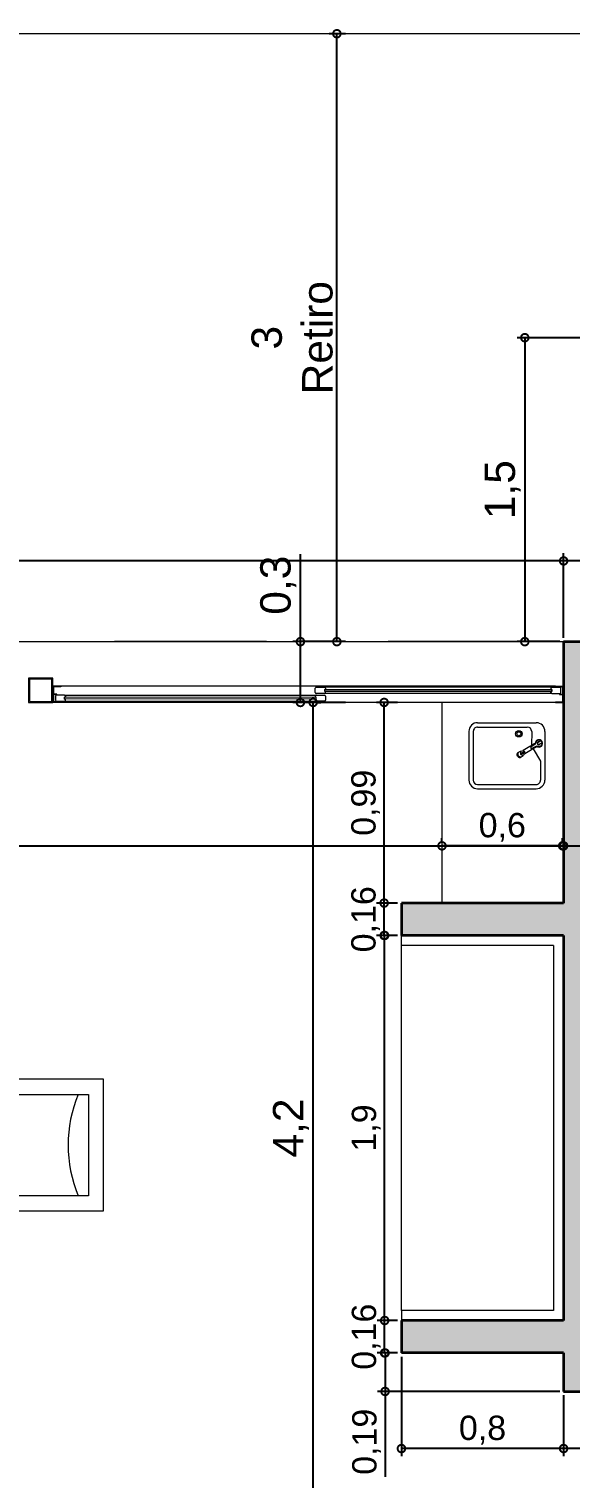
# Model space of a CAD drawing. Header units: millimetres. Extents: x 110427 to 125914, y 76277 to 76441.
# Drawn here: x 114101.95 to 114104.61, y 76389.89 to 76397.04 of the extents above; entities that cross this region are included whole.
import ezdxf

# ---------------------------------------------------------------- set-up
doc = ezdxf.new("R2010")
doc.units = ezdxf.units.MM
doc.linetypes.add('CENTER', pattern=[50.8, 31.75, -6.35, 6.35, -6.35])
doc.linetypes.add('JIS_02_0.7', pattern=[1.35, 0.75, -0.6])
for name, color, linetype, lineweight in [('04_CIVIL A CONSTRUIR', 250, 'Continuous', 35), ('06_CIVIL VISTAS GRUESA', 244, 'Continuous', 13), ('07_CIVIL VISTAS MEDIA', 143, 'Continuous', 9), ('08_CIVIL VISTAS FINO', 251, 'Continuous', 5), ('09_CIVIL PROYECCIONES', 230, 'JIS_02_0.7', 5), ('10_CIVIL EJES', 230, 'CENTER', 15), ('11_CARPINTERIA Y MOBILIARIO', 141, 'Continuous', 9), ('12_HATCH', 8, 'Continuous', 9), ('13_COTAS', 8, 'Continuous', 9)]:
    doc.layers.add(name, color=color, linetype=linetype, lineweight=lineweight)
doc.styles.add('Swis721 BT', font='swiss.ttf')
doc.dimstyles.new('ISO-23', dxfattribs={"dimscale": 0.03, "dimtxt": 5, "dimasz": 2.5, "dimexe": 1.25, "dimexo": 0.625, "dimtad": 1, "dimtxsty": 'Swis721 BT', "dimblk": 'DOTSMALL', "dimcen": 2.5, "dimclrt": 150, "dimadec": 0, "dimazin": 0, "dimtfac": 1, "dimtmove": 0, "dimatfit": 3, "dimfxl": 0, "dimarcsym": 0})

# ---------------------------------------------------------------- blocks, each defined once
blk = doc.blocks.new('_DotSmall')
at = {"color": 0, "linetype": 'ByBlock', "const_width": 0.5}
blk.add_lwpolyline([(-0.0625, 0, 1), (0.0625, 0, 1)], format="xyb", close=True, dxfattribs=at)
blk = doc.blocks.new('*D241')
at = {"layer": '13_COTAS', "color": 0, "lineweight": -2}
for p, q in [((114092.1632, 76393.6996), (114092.1632, 76392.9731)), ((114092.1632, 76393.0106), (114104.5832, 76393.0106)), ((114104.5832, 76392.8192), (114104.5832, 76393.0481))]:
    blk.add_line(p, q, dxfattribs=at)
at = {"layer": 'Defpoints', "color": 0}
for p in [(114092.1632, 76393.7183), (114104.5832, 76393.0106), (114104.5832, 76392.8004)]:
    blk.add_point(p, dxfattribs=at)
at = {"layer": '13_COTAS', "color": 0, "lineweight": -2, "xscale": 0.075, "yscale": 0.075, "zscale": 0.075, "rotation": 180}
blk.add_blockref('_DotSmall', (114092.1632, 76393.0106), dxfattribs=at)
at = {"layer": '13_COTAS', "color": 0, "lineweight": -2, "xscale": 0.075, "yscale": 0.075, "zscale": 0.075}
blk.add_blockref('_DotSmall', (114104.5832, 76393.0106), dxfattribs=at)
at = {"layer": '13_COTAS', "color": 150, "insert": (114098.3732, 76393.1198), "char_height": 0.15, "attachment_point": 5, "style": 'Swis721 BT'}
blk.add_mtext('12,42', dxfattribs=at)
blk = doc.blocks.new('*D519')
at = {"layer": '13_COTAS', "color": 0, "lineweight": -2}
for p, q in [((114104.5832, 76392.9494), (114104.5832, 76393.0481)), ((114104.5832, 76393.0106), (114104.7432, 76393.0106)), ((114104.7432, 76392.9494), (114104.7432, 76393.0481)), ((114104.7432, 76393.0106), (114105.1656, 76393.0106))]:
    blk.add_line(p, q, dxfattribs=at)
at = {"layer": 'Defpoints', "color": 0}
for p in [(114104.7432, 76393.0106), (114104.5832, 76392.9306), (114104.7432, 76392.9306)]:
    blk.add_point(p, dxfattribs=at)
at = {"layer": '13_COTAS', "color": 0, "lineweight": -2, "xscale": 0.075, "yscale": 0.075, "zscale": 0.075, "rotation": 180}
blk.add_blockref('_DotSmall', (114104.5832, 76393.0106), dxfattribs=at)
at = {"layer": '13_COTAS', "color": 0, "lineweight": -2, "xscale": 0.075, "yscale": 0.075, "zscale": 0.075}
blk.add_blockref('_DotSmall', (114104.7432, 76393.0106), dxfattribs=at)
at = {"layer": '13_COTAS', "color": 150, "insert": (114104.9919, 76393.1017), "char_height": 0.12, "attachment_point": 5, "style": 'Swis721 BT'}
blk.add_mtext('0,16', dxfattribs=at)
blk = doc.blocks.new('*D276')
at = {"layer": '13_COTAS', "color": 0, "lineweight": -2}
for p, q in [((114103.2846, 76394.0183), (114103.2846, 76394.4507)), ((114103.5065, 76394.0183), (114103.2471, 76394.0183)), ((114103.2846, 76393.7183), (114103.2846, 76394.0183)), ((114103.5065, 76393.7183), (114103.2471, 76393.7183))]:
    blk.add_line(p, q, dxfattribs=at)
at = {"layer": 'Defpoints', "color": 0}
for p in [(114103.2846, 76394.0183), (114103.5253, 76394.0183), (114103.5253, 76393.7183)]:
    blk.add_point(p, dxfattribs=at)
at = {"layer": '13_COTAS', "color": 0, "lineweight": -2, "xscale": 0.075, "yscale": 0.075, "zscale": 0.075}
for p, rotation in [((114103.2846, 76394.0183), 90), ((114103.2846, 76393.7183), 270)]:
    blk.add_blockref('_DotSmall', p, dxfattribs=dict(at, rotation=rotation))
at = {"layer": '13_COTAS', "color": 150, "insert": (114103.1754, 76394.2969), "char_height": 0.15, "attachment_point": 5, "rotation": 90, "style": 'Swis721 BT'}
blk.add_mtext('0,3', dxfattribs=at)
blk = doc.blocks.new('*D269')
at = {"layer": '13_COTAS', "color": 0, "lineweight": -2}
for p, q in [((114103.5065, 76397.0183), (114103.4271, 76397.0183)), ((114103.4646, 76394.0183), (114103.4646, 76397.0183)), ((114103.5065, 76394.0183), (114103.4271, 76394.0183))]:
    blk.add_line(p, q, dxfattribs=at)
at = {"layer": 'Defpoints', "color": 0}
for p in [(114103.4646, 76397.0183), (114103.5253, 76397.0183), (114103.5253, 76394.0183)]:
    blk.add_point(p, dxfattribs=at)
at = {"layer": '13_COTAS', "color": 0, "lineweight": -2, "xscale": 0.075, "yscale": 0.075, "zscale": 0.075}
for p, rotation in [((114103.4646, 76397.0183), 90), ((114103.4646, 76394.0183), 270)]:
    blk.add_blockref('_DotSmall', p, dxfattribs=dict(at, rotation=rotation))
at = {"layer": '13_COTAS', "color": 150, "insert": (114103.2441, 76395.5183), "char_height": 0.15, "attachment_point": 5, "rotation": 90, "style": 'Swis721 BT'}
blk.add_mtext('3\\PRetiro', dxfattribs=at)
blk = doc.blocks.new('*D271')
at = {"layer": '13_COTAS', "color": 0, "lineweight": -2}
for p, q in [((114103.3474, 76389.5183), (114103.3474, 76393.7183)), ((114103.3661, 76393.7183), (114103.3849, 76393.7183)), ((114103.3661, 76389.5183), (114103.3849, 76389.5183))]:
    blk.add_line(p, q, dxfattribs=at)
at = {"layer": 'Defpoints', "color": 0}
for p in [(114103.3474, 76393.7183), (114103.3474, 76393.7183), (114103.3474, 76389.5183)]:
    blk.add_point(p, dxfattribs=at)
at = {"layer": '13_COTAS', "color": 0, "lineweight": -2, "xscale": 0.075, "yscale": 0.075, "zscale": 0.075}
for p, rotation in [((114103.3474, 76393.7183), 90), ((114103.3474, 76389.5183), 270)]:
    blk.add_blockref('_DotSmall', p, dxfattribs=dict(at, rotation=rotation))
at = {"layer": '13_COTAS', "color": 150, "insert": (114103.2382, 76391.6183), "char_height": 0.15, "attachment_point": 5, "rotation": 90, "style": 'Swis721 BT'}
blk.add_mtext('4,2', dxfattribs=at)
blk = doc.blocks.new('*D447')
at = {"layer": '13_COTAS', "color": 0, "lineweight": -2}
for p, q in [((114104.9744, 76395.5183), (114104.3542, 76395.5183)), ((114104.3917, 76395.5183), (114104.3917, 76394.0183)), ((114104.5644, 76394.0183), (114104.3542, 76394.0183))]:
    blk.add_line(p, q, dxfattribs=at)
at = {"layer": 'Defpoints', "color": 0}
for p in [(114104.9932, 76395.5183), (114104.3917, 76394.0183), (114104.5832, 76394.0183)]:
    blk.add_point(p, dxfattribs=at)
at = {"layer": '13_COTAS', "color": 0, "lineweight": -2, "xscale": 0.075, "yscale": 0.075, "zscale": 0.075}
for p, rotation in [((114104.3917, 76395.5183), 90), ((114104.3917, 76394.0183), 270)]:
    blk.add_blockref('_DotSmall', p, dxfattribs=dict(at, rotation=rotation))
at = {"layer": '13_COTAS', "color": 150, "insert": (114104.2825, 76394.7683), "char_height": 0.15, "attachment_point": 5, "rotation": 90, "style": 'Swis721 BT'}
blk.add_mtext('1,5', dxfattribs=at)
blk = doc.blocks.new('*D319')
at = {"layer": '06_CIVIL VISTAS GRUESA', "color": 0, "lineweight": -2}
for p, q in [((114104.5832, 76394.0371), (114104.5832, 76394.4542)), ((114107.9932, 76394.0371), (114107.9932, 76394.4542)), ((114107.9932, 76394.4167), (114104.5832, 76394.4167))]:
    blk.add_line(p, q, dxfattribs=at)
at = {"layer": 'Defpoints', "color": 0}
for p in [(114104.5832, 76394.4167), (114104.5832, 76394.0183), (114107.9932, 76394.0183)]:
    blk.add_point(p, dxfattribs=at)
at = {"layer": '06_CIVIL VISTAS GRUESA', "color": 0, "lineweight": -2, "xscale": 0.075, "yscale": 0.075, "zscale": 0.075}
for p, rotation in [((114104.5832, 76394.4167), 180.0000006083294), ((114107.9932, 76394.4167), 6.083293868641704e-07)]:
    blk.add_blockref('_DotSmall', p, dxfattribs=dict(at, rotation=rotation))
at = {"layer": '06_CIVIL VISTAS GRUESA', "color": 150, "insert": (114106.2882, 76394.5258), "char_height": 0.15, "attachment_point": 5, "rotation": 0, "style": 'Swis721 BT'}
blk.add_mtext('3,41', dxfattribs=at)
blk = doc.blocks.new('*D320')
at = {"layer": '06_CIVIL VISTAS GRUESA', "color": 0, "lineweight": -2}
for p, q in [((114093.9632, 76394.0371), (114093.9632, 76394.4542)), ((114104.5832, 76394.0371), (114104.5832, 76394.4542)), ((114104.5832, 76394.4167), (114093.9632, 76394.4167))]:
    blk.add_line(p, q, dxfattribs=at)
at = {"layer": 'Defpoints', "color": 0}
for p in [(114093.9632, 76394.4167), (114093.9632, 76394.0183), (114104.5832, 76394.0183)]:
    blk.add_point(p, dxfattribs=at)
at = {"layer": '06_CIVIL VISTAS GRUESA', "color": 0, "lineweight": -2, "xscale": 0.075, "yscale": 0.075, "zscale": 0.075}
for p, rotation in [((114093.9632, 76394.4167), 180.0000001953298), ((114104.5832, 76394.4167), 1.953298323087438e-07)]:
    blk.add_blockref('_DotSmall', p, dxfattribs=dict(at, rotation=rotation))
at = {"layer": '06_CIVIL VISTAS GRUESA', "color": 150, "insert": (114099.2732, 76394.5258), "char_height": 0.15, "attachment_point": 5, "rotation": 0, "style": 'Swis721 BT'}
blk.add_mtext('10,60', dxfattribs=at)
blk = doc.blocks.new('*D253')
at = {"layer": '13_COTAS', "color": 0, "lineweight": -2}
for p, q in [((114104.5832, 76390.2512), (114104.5832, 76389.9989)), ((114105.4432, 76390.2512), (114105.4432, 76389.9989)), ((114105.4432, 76390.0364), (114104.5832, 76390.0364))]:
    blk.add_line(p, q, dxfattribs=at)
at = {"layer": 'Defpoints', "color": 0}
for p in [(114104.5832, 76390.2699), (114105.4432, 76390.2699), (114104.5832, 76390.0364)]:
    blk.add_point(p, dxfattribs=at)
at = {"layer": '13_COTAS', "color": 0, "lineweight": -2, "xscale": 0.075, "yscale": 0.075, "zscale": 0.075, "rotation": 180}
blk.add_blockref('_DotSmall', (114104.5832, 76390.0364), dxfattribs=at)
at = {"layer": '13_COTAS', "color": 0, "lineweight": -2, "xscale": 0.075, "yscale": 0.075, "zscale": 0.075}
blk.add_blockref('_DotSmall', (114105.4432, 76390.0364), dxfattribs=at)
at = {"layer": '13_COTAS', "color": 150, "insert": (114105.0132, 76390.1275), "char_height": 0.12, "attachment_point": 5, "style": 'Swis721 BT'}
blk.add_mtext('0,86', dxfattribs=at)
blk = doc.blocks.new('*D411')
at = {"layer": '13_COTAS', "color": 0, "lineweight": -2}
for p, q in [((114103.7644, 76390.5083), (114103.6649, 76390.5083)), ((114103.7024, 76390.5083), (114103.7024, 76390.3183)), ((114104.5644, 76390.3183), (114103.6649, 76390.3183)), ((114103.7024, 76390.3183), (114103.7024, 76389.8966))]:
    blk.add_line(p, q, dxfattribs=at)
at = {"layer": 'Defpoints', "color": 0}
for p in [(114103.7832, 76390.5083), (114103.7024, 76390.3183), (114104.5832, 76390.3183)]:
    blk.add_point(p, dxfattribs=at)
at = {"layer": '13_COTAS', "color": 0, "lineweight": -2, "xscale": 0.075, "yscale": 0.075, "zscale": 0.075}
for p, rotation in [((114103.7024, 76390.5083), 90), ((114103.7024, 76390.3183), 270)]:
    blk.add_blockref('_DotSmall', p, dxfattribs=dict(at, rotation=rotation))
at = {"layer": '13_COTAS', "color": 150, "insert": (114103.6113, 76390.0699), "char_height": 0.12, "attachment_point": 5, "rotation": 90, "style": 'Swis721 BT'}
blk.add_mtext('0,19', dxfattribs=at)
blk = doc.blocks.new('*D412')
at = {"layer": '13_COTAS', "color": 0, "lineweight": -2}
for p, q in [((114103.7644, 76390.6683), (114103.6627, 76390.6683)), ((114103.7002, 76390.5083), (114103.7002, 76390.6683)), ((114103.7644, 76390.5083), (114103.6627, 76390.5083))]:
    blk.add_line(p, q, dxfattribs=at)
at = {"layer": 'Defpoints', "color": 0}
for p in [(114103.7002, 76390.6683), (114103.7832, 76390.6683), (114103.7832, 76390.5083)]:
    blk.add_point(p, dxfattribs=at)
at = {"layer": '13_COTAS', "color": 0, "lineweight": -2, "xscale": 0.075, "yscale": 0.075, "zscale": 0.075}
for p, rotation in [((114103.7002, 76390.6683), 90), ((114103.7002, 76390.5083), 270)]:
    blk.add_blockref('_DotSmall', p, dxfattribs=dict(at, rotation=rotation))
at = {"layer": '13_COTAS', "color": 150, "insert": (114103.6092, 76390.5883), "char_height": 0.12, "attachment_point": 5, "rotation": 90, "style": 'Swis721 BT'}
blk.add_mtext('0,16', dxfattribs=at)
blk = doc.blocks.new('*D413')
at = {"layer": '13_COTAS', "color": 0, "lineweight": -2}
for p, q in [((114103.7644, 76392.7283), (114103.6603, 76392.7283)), ((114103.6978, 76392.5683), (114103.6978, 76392.7283)), ((114103.7644, 76392.5683), (114103.6603, 76392.5683))]:
    blk.add_line(p, q, dxfattribs=at)
at = {"layer": 'Defpoints', "color": 0}
for p in [(114103.6978, 76392.7283), (114103.7832, 76392.7283), (114103.7832, 76392.5683)]:
    blk.add_point(p, dxfattribs=at)
at = {"layer": '13_COTAS', "color": 0, "lineweight": -2, "xscale": 0.075, "yscale": 0.075, "zscale": 0.075}
for p, rotation in [((114103.6978, 76392.7283), 90), ((114103.6978, 76392.5683), 270)]:
    blk.add_blockref('_DotSmall', p, dxfattribs=dict(at, rotation=rotation))
at = {"layer": '13_COTAS', "color": 150, "insert": (114103.6067, 76392.6483), "char_height": 0.12, "attachment_point": 5, "rotation": 90, "style": 'Swis721 BT'}
blk.add_mtext('0,16', dxfattribs=at)
blk = doc.blocks.new('*D414')
at = {"layer": '13_COTAS', "color": 0, "lineweight": -2}
for p, q in [((114103.7644, 76393.7183), (114103.6603, 76393.7183)), ((114103.6978, 76392.7283), (114103.6978, 76393.7183)), ((114103.7644, 76392.7283), (114103.6603, 76392.7283))]:
    blk.add_line(p, q, dxfattribs=at)
at = {"layer": 'Defpoints', "color": 0}
for p in [(114103.6978, 76393.7183), (114103.7832, 76393.7183), (114103.7832, 76392.7283)]:
    blk.add_point(p, dxfattribs=at)
at = {"layer": '13_COTAS', "color": 0, "lineweight": -2, "xscale": 0.075, "yscale": 0.075, "zscale": 0.075}
for p, rotation in [((114103.6978, 76393.7183), 90), ((114103.6978, 76392.7283), 270)]:
    blk.add_blockref('_DotSmall', p, dxfattribs=dict(at, rotation=rotation))
at = {"layer": '13_COTAS', "color": 150, "insert": (114103.6067, 76393.2233), "char_height": 0.12, "attachment_point": 5, "rotation": 90, "style": 'Swis721 BT'}
blk.add_mtext('0,99', dxfattribs=at)
blk = doc.blocks.new('*D254')
at = {"layer": '13_COTAS', "color": 0, "lineweight": -2}
for p, q in [((114103.7644, 76392.5683), (114103.6627, 76392.5683)), ((114103.7002, 76390.6683), (114103.7002, 76392.5683)), ((114103.7644, 76390.6683), (114103.6627, 76390.6683))]:
    blk.add_line(p, q, dxfattribs=at)
at = {"layer": 'Defpoints', "color": 0}
for p in [(114103.7002, 76392.5683), (114103.7832, 76392.5683), (114103.7832, 76390.6683)]:
    blk.add_point(p, dxfattribs=at)
at = {"layer": '13_COTAS', "color": 0, "lineweight": -2, "xscale": 0.075, "yscale": 0.075, "zscale": 0.075}
for p, rotation in [((114103.7002, 76392.5683), 90), ((114103.7002, 76390.6683), 270)]:
    blk.add_blockref('_DotSmall', p, dxfattribs=dict(at, rotation=rotation))
at = {"layer": '13_COTAS', "color": 150, "insert": (114103.6092, 76391.6183), "char_height": 0.12, "attachment_point": 5, "rotation": 90, "style": 'Swis721 BT'}
blk.add_mtext('1,9', dxfattribs=at)
blk = doc.blocks.new('*D415')
at = {"layer": '13_COTAS', "color": 0, "lineweight": -2}
for p, q in [((114103.7832, 76390.4895), (114103.7832, 76389.9989)), ((114104.5832, 76390.2996), (114104.5832, 76389.9989)), ((114104.5832, 76390.0364), (114103.7832, 76390.0364))]:
    blk.add_line(p, q, dxfattribs=at)
at = {"layer": 'Defpoints', "color": 0}
for p in [(114103.7832, 76390.5083), (114104.5832, 76390.3183), (114103.7832, 76390.0364)]:
    blk.add_point(p, dxfattribs=at)
at = {"layer": '13_COTAS', "color": 0, "lineweight": -2, "xscale": 0.075, "yscale": 0.075, "zscale": 0.075, "rotation": 180}
blk.add_blockref('_DotSmall', (114103.7832, 76390.0364), dxfattribs=at)
at = {"layer": '13_COTAS', "color": 0, "lineweight": -2, "xscale": 0.075, "yscale": 0.075, "zscale": 0.075}
blk.add_blockref('_DotSmall', (114104.5832, 76390.0364), dxfattribs=at)
at = {"layer": '13_COTAS', "color": 150, "insert": (114104.1832, 76390.1275), "char_height": 0.12, "attachment_point": 5, "style": 'Swis721 BT'}
blk.add_mtext('0,8', dxfattribs=at)
blk = doc.blocks.new('*D255')
at = {"layer": '13_COTAS', "color": 0, "lineweight": -2}
for p, q in [((114103.9832, 76393.0294), (114103.9832, 76393.0481)), ((114104.5785, 76393.0106), (114103.9832, 76393.0106)), ((114104.5785, 76393.0294), (114104.5785, 76393.0481))]:
    blk.add_line(p, q, dxfattribs=at)
at = {"layer": 'Defpoints', "color": 0}
for p in [(114103.9832, 76393.0106), (114103.9832, 76393.0106), (114104.5785, 76393.0106)]:
    blk.add_point(p, dxfattribs=at)
at = {"layer": '13_COTAS', "color": 0, "lineweight": -2, "xscale": 0.075, "yscale": 0.075, "zscale": 0.075, "rotation": 180}
blk.add_blockref('_DotSmall', (114103.9832, 76393.0106), dxfattribs=at)
at = {"layer": '13_COTAS', "color": 0, "lineweight": -2, "xscale": 0.075, "yscale": 0.075, "zscale": 0.075}
blk.add_blockref('_DotSmall', (114104.5785, 76393.0106), dxfattribs=at)
at = {"layer": '13_COTAS', "color": 150, "insert": (114104.2808, 76393.1017), "char_height": 0.12, "attachment_point": 5, "style": 'Swis721 BT'}
blk.add_mtext('0,6', dxfattribs=at)

msp = doc.modelspace()

# ---------------------------------------------------------------- hatches: boundary and pattern name
at = {"layer": '12_HATCH'}
h = msp.add_hatch(color=1, dxfattribs=at)
h.dxf.hatch_style = 1
h.paths.add_polyline_path([(114107.9932, 76394.0183), (114104.5832, 76394.0183), (114104.5832, 76392.7283), (114103.7832, 76392.7283), (114103.7832, 76392.5683), (114104.5832, 76392.5683), (114104.5832, 76392.1573), (114104.5832, 76390.6683), (114103.7832, 76390.6683), (114103.7832, 76390.5083), (114104.5832, 76390.5083), (114104.5832, 76390.3183), (114105.4432, 76390.3183), (114105.4432, 76390.3533), (114104.7432, 76390.3533), (114104.7432, 76390.4333), (114105.4432, 76390.4333), (114105.4432, 76390.4683), (114104.7432, 76390.4683), (114104.7432, 76392.2683), (114106.1432, 76392.2683), (114106.1432, 76390.3183), (114106.2932, 76390.3183), (114106.2932, 76392.2683), (114107.9932, 76392.2683), (114107.9932, 76392.4183), (114104.7432, 76392.4183), (114104.7432, 76393.7183), (114107.6932, 76393.7183), (114107.6932, 76393.2183), (114107.9932, 76393.2183)])

# ---------------------------------------------------------------- linework, layer by layer
at = {"layer": '04_CIVIL A CONSTRUIR'}
for p, q in [((114104.5832, 76394.0183), (114107.9932, 76394.0183)), ((114104.5832, 76394.0183), (114104.5832, 76392.7283)), ((114104.5832, 76392.7283), (114103.7832, 76392.7283)), ((114103.7832, 76392.7283), (114103.7832, 76392.5683)), ((114104.5832, 76392.5683), (114103.7832, 76392.5683)), ((114104.5832, 76392.5683), (114104.5832, 76390.6683)), ((114104.5832, 76390.6683), (114103.7832, 76390.6683)), ((114103.7832, 76390.6683), (114103.7832, 76390.5083)), ((114104.5832, 76390.5083), (114103.7832, 76390.5083)), ((114104.5832, 76390.5083), (114104.5832, 76390.3183)), ((114104.5832, 76390.3183), (114105.4432, 76390.3183))]:
    msp.add_line(p, q, dxfattribs=at)
at = {"layer": '07_CIVIL VISTAS MEDIA'}
for p, q in [((114093.9632, 76394.0183), (114104.5832, 76394.0183)), ((114102.1032, 76393.7984), (114102.0632, 76393.7984)), ((114104.5432, 76393.7984), (114102.0633, 76393.7984)), ((114102.1032, 76393.7984), (114102.1032, 76393.7954)), ((114104.5432, 76393.7984), (114104.5832, 76393.7984)), ((114104.5432, 76393.7984), (114104.5432, 76393.7954)), ((114102.0662, 76393.7944), (114102.0662, 76393.7609)), ((114102.0662, 76393.7559), (114102.0662, 76393.7224)), ((114102.1032, 76393.7954), (114102.0672, 76393.7954)), ((114102.0832, 76393.7599), (114102.0672, 76393.7599)), ((114102.0832, 76393.7569), (114102.0672, 76393.7569)), ((114102.0762, 76393.7493), (114102.0762, 76393.729)), ((114102.1213, 76393.7541), (114102.081, 76393.7541)), ((114102.0832, 76393.7569), (114102.0832, 76393.7599)), ((114102.1213, 76393.7541), (114103.363, 76393.7547)), ((114102.1252, 76393.744), (114102.1213, 76393.744)), ((114102.1213, 76393.7343), (114102.1213, 76393.744)), ((114102.1213, 76393.7343), (114102.1252, 76393.7343)), ((114103.3622, 76393.7437), (114102.1222, 76393.7431)), ((114102.1222, 76393.7351), (114102.1222, 76393.7431)), ((114103.3622, 76393.7357), (114102.1222, 76393.7351)), ((114102.1262, 76393.7493), (114102.1262, 76393.745)), ((114102.1262, 76393.729), (114102.1262, 76393.7333)), ((114103.3582, 76393.7681), (114103.3582, 76393.7883)), ((114103.3582, 76393.7498), (114103.3582, 76393.7455)), ((114103.3582, 76393.7296), (114103.3582, 76393.7338)), ((114103.3592, 76393.7445), (114103.363, 76393.7445)), ((114103.363, 76393.7348), (114103.3592, 76393.7348)), ((114103.3622, 76393.7357), (114103.3622, 76393.7437)), ((114103.363, 76393.7547), (114103.4033, 76393.7547)), ((114103.363, 76393.7348), (114103.363, 76393.7445)), ((114103.3631, 76393.7932), (114103.4033, 76393.7932)), ((114103.4033, 76393.7632), (114103.3631, 76393.7632)), ((114104.525, 76393.7927), (114103.4033, 76393.7932)), ((114103.4033, 76393.783), (114103.4072, 76393.783)), ((114103.4033, 76393.783), (114103.4033, 76393.7733)), ((114103.4072, 76393.7733), (114103.4033, 76393.7733)), ((114104.525, 76393.7627), (114103.4033, 76393.7632)), ((114103.4042, 76393.7822), (114104.5241, 76393.7817)), ((114103.4042, 76393.7822), (114103.4042, 76393.7742)), ((114103.4042, 76393.7742), (114104.5241, 76393.7737)), ((114103.4082, 76393.7883), (114103.4082, 76393.784)), ((114103.4082, 76393.768), (114103.4082, 76393.7723)), ((114103.4082, 76393.7498), (114103.4082, 76393.7295)), ((114104.5201, 76393.7878), (114104.5201, 76393.7835)), ((114104.5201, 76393.7675), (114104.5201, 76393.7718)), ((114104.525, 76393.7825), (114104.5211, 76393.7825)), ((114104.5211, 76393.7728), (114104.525, 76393.7728)), ((114104.5241, 76393.7817), (114104.5241, 76393.7737)), ((114104.5653, 76393.7927), (114104.525, 76393.7927)), ((114104.525, 76393.7825), (114104.525, 76393.7728)), ((114104.525, 76393.7627), (114104.5653, 76393.7627)), ((114104.5432, 76393.7954), (114104.5792, 76393.7954)), ((114104.5632, 76393.7599), (114104.5792, 76393.7599)), ((114104.5632, 76393.7599), (114104.5632, 76393.7569)), ((114104.5632, 76393.7569), (114104.5792, 76393.7569)), ((114104.5702, 76393.7675), (114104.5702, 76393.7878)), ((114104.5802, 76393.7609), (114104.5802, 76393.7944)), ((114104.5802, 76393.7224), (114104.5802, 76393.7559)), ((114102.1032, 76393.7184), (114102.0632, 76393.7184)), ((114104.5832, 76393.7183), (114102.0632, 76393.7183)), ((114102.1032, 76393.7214), (114102.0672, 76393.7214)), ((114102.081, 76393.7241), (114102.1213, 76393.7241)), ((114102.1032, 76393.7184), (114102.1032, 76393.7214)), ((114102.1228, 76393.7244), (114103.3631, 76393.7247)), ((114103.4033, 76393.7247), (114103.3631, 76393.7247)), ((114104.5432, 76393.7214), (114104.5792, 76393.7214)), ((114104.5432, 76393.7184), (114104.5432, 76393.7214)), ((114104.5432, 76393.7184), (114104.5832, 76393.7184))]:
    msp.add_line(p, q, dxfattribs=at)
msp.add_lwpolyline([(114101.9432, 76393.8383), (114101.9432, 76393.7183), (114102.0632, 76393.7183), (114102.0632, 76393.8383)], close=True, dxfattribs=at)
msp.add_lwpolyline([(114101.9477, 76393.8293), (114101.9477, 76393.7273, 0.414214), (114101.9522, 76393.7228), (114102.0542, 76393.7228, 0.414214), (114102.0587, 76393.7273), (114102.0587, 76393.8293, 0.414214), (114102.0542, 76393.8338), (114101.9522, 76393.8338, 0.414214)], format="xyb", close=True, dxfattribs=at)
for centre, radius, start, end in [((114102.0672, 76393.7944), 0.001, 89.98597, 179.98598), ((114102.0672, 76393.7609), 0.001, 179.98598, 269.98597), ((114102.0672, 76393.7559), 0.001, 89.98597, 179.98598), ((114102.081, 76393.7493), 0.00488, 89.98597, 179.98598), ((114102.081, 76393.729), 0.00488, 179.98598, 269.98597), ((114102.1213, 76393.7493), 0.00488, 359.98598, 89.98597), ((114102.1213, 76393.729), 0.0049, 269.98597, 359.98598), ((114102.1252, 76393.745), 0.001, 269.98597, 359.98598), ((114103.3631, 76393.7883), 0.00488, 89.98597, 179.98598), ((114103.3631, 76393.7681), 0.00488, 179.98598, 269.98597), ((114103.363, 76393.7498), 0.00488, 89.98597, 179.98598), ((114103.3592, 76393.7455), 0.001, 179.98598, 269.98597), ((114103.3631, 76393.7296), 0.0049, 179.98598, 269.98597), ((114103.4033, 76393.7883), 0.0049, 359.98598, 89.98597), ((114103.4033, 76393.768), 0.00488, 269.98597, 359.98598), ((114103.4033, 76393.7498), 0.00488, 359.98598, 89.98597), ((114103.4033, 76393.7295), 0.00488, 269.98597, 359.98598), ((114103.4072, 76393.7723), 0.001, 359.98598, 89.98597), ((114104.525, 76393.7878), 0.0049, 89.98597, 179.98598), ((114104.5211, 76393.7718), 0.001, 89.98597, 179.98598), ((114104.525, 76393.7675), 0.00488, 179.98598, 269.98597), ((114104.5653, 76393.7878), 0.00488, 359.98598, 89.98597), ((114104.5653, 76393.7675), 0.00488, 269.98597, 359.98598), ((114104.5792, 76393.7944), 0.001, 359.98598, 89.98597), ((114104.5792, 76393.7609), 0.001, 269.98597, 359.98598), ((114104.5792, 76393.7559), 0.001, 359.98598, 89.98597), ((114102.0672, 76393.7224), 0.001, 179.98598, 269.98597), ((114104.5792, 76393.7224), 0.001, 269.98597, 359.98598)]:
    msp.add_arc(centre, radius, start, end, dxfattribs=at)
at = {"layer": '07_CIVIL VISTAS MEDIA', "extrusion": (5.97168e-08, 2.7064e-08, 1)}
msp.add_arc((114102.1252, 76393.7333, 0.0089), 0.001, 359.98598, 89.98597, dxfattribs=at)
at = {"layer": '07_CIVIL VISTAS MEDIA', "extrusion": (-5.97036e-08, 2.70932e-08, 1)}
msp.add_arc((114103.3592, 76393.7338, -0.0047), 0.001, 89.98597, 179.98598, dxfattribs=at)
at = {"layer": '07_CIVIL VISTAS MEDIA', "extrusion": (5.97036e-08, -2.70932e-08, 1)}
msp.add_arc((114103.4072, 76393.784, 0.0047), 0.001, 269.98597, 359.98598, dxfattribs=at)
at = {"layer": '07_CIVIL VISTAS MEDIA', "extrusion": (-5.97168e-08, -2.7064e-08, 1)}
msp.add_arc((114104.5211, 76393.7835, -0.0089), 0.001, 179.98598, 269.98597, dxfattribs=at)
at = {"layer": '08_CIVIL VISTAS FINO'}
msp.add_line((114103.7832, 76390.7183), (114103.7832, 76392.5183), dxfattribs=at)
at = {"layer": '09_CIVIL PROYECCIONES'}
msp.add_line((114109.868, 76394.0183), (114084.4802, 76394.0183), dxfattribs=at)
at = {"layer": '10_CIVIL EJES'}
msp.add_line((114113.9551, 76397.0183), (114079.9472, 76397.0183), dxfattribs=at)
at = {"layer": '11_CARPINTERIA Y MOBILIARIO'}
for p, q in [((114103.9832, 76393.7183), (114103.9832, 76392.7283)), ((114104.1592, 76393.6184), (114104.4483, 76393.6182)), ((114104.1592, 76393.597), (114104.4043, 76393.5968)), ((114104.1164, 76393.5757), (114104.1161, 76393.3354)), ((114104.1377, 76393.5757), (114104.1374, 76393.3354)), ((114104.4418, 76393.515, -48.784), (114104.4183, 76393.5013, -48.784)), ((114104.441, 76393.5112, -48.784), (114104.4226, 76393.4986, -48.784)), ((114104.4257, 76393.5754), (114104.4255, 76393.5055)), ((114104.4709, 76393.5288, -48.784), (114104.4567, 76393.5186, -48.784)), ((114104.477, 76393.5183, -48.784), (114104.4611, 76393.511, -48.784)), ((114104.4709, 76393.5288, -48.784), (114104.471, 76393.5289, -48.784)), ((114104.477, 76393.5183, -48.784), (114104.4772, 76393.5184, -48.784)), ((114104.491, 76393.5754), (114104.4907, 76393.3351)), ((114104.3557, 76393.4693, -48.784), (114104.3703, 76393.4778, -48.784)), ((114104.3686, 76393.4473, -48.784), (114104.3832, 76393.4558, -48.784)), ((114104.4165, 76393.5002, -48.784), (114104.383, 76393.4806, -48.784)), ((114104.4254, 76393.485, -48.784), (114104.3918, 76393.4654, -48.784)), ((114104.4174, 76393.5005, -48.784), (114104.4173, 76393.5003, -48.784)), ((114104.426, 76393.4857, -48.784), (114104.4258, 76393.4857, -48.784)), ((114104.447, 76393.5009, -48.784), (114104.427, 76393.4911, -48.784)), ((114104.4507, 76393.4998, -48.784), (114104.4272, 76393.4861, -48.784)), ((114104.4338, 76393.49), (114104.4694, 76393.4293)), ((114104.4694, 76393.4293), (114104.4693, 76393.3351)), ((114104.1588, 76393.314), (114104.4479, 76393.3138)), ((114104.1588, 76393.2926), (114104.4479, 76393.2924)), ((114103.7832, 76392.5183), (114103.7832, 76392.5683)), ((114104.5332, 76392.5183), (114103.7832, 76392.5183)), ((114104.5332, 76392.5183), (114104.5332, 76390.7183)), ((114102.3133, 76391.8592), (114101.7633, 76391.8592)), ((114102.3133, 76391.2092), (114102.3133, 76391.8592)), ((114101.7133, 76391.7842), (114102.2383, 76391.7842)), ((114102.2383, 76391.7842), (114102.2383, 76391.2842)), ((114102.2383, 76391.2842), (114101.7133, 76391.2842)), ((114101.7633, 76391.2092), (114102.3133, 76391.2092)), ((114104.5332, 76390.7183), (114103.7832, 76390.7183)), ((114103.7832, 76390.7183), (114103.7832, 76390.6683))]:
    msp.add_line(p, q, dxfattribs=at)
for radius in [0.0159, 0.00962]:
    msp.add_circle((114104.3626, 76393.5638), radius, dxfattribs=at)
for centre, radius, start, end in [((114104.1591, 76393.5757), 0.0428, 89.95119, 179.9512), ((114104.1591, 76393.5757), 0.0214, 89.95119, 179.9512), ((114104.4043, 76393.5755), 0.0214, 359.9512, 89.95119), ((114104.4483, 76393.5754), 0.0428, 359.9512, 89.95119), ((114104.4336, 76393.5221, -48.784), 0.0132, 304.41019, 348.39067), ((114104.44, 76393.518, -48.784), 0.00352, 300.271, 355.58733), ((114104.4616, 76393.5164, -48.784), 0.0181, 232.0521, 188.4899), ((114104.4616, 76393.5164, -48.784), 0.0155, 53.38059, 168.39067), ((114104.461, 76393.5164), 0.00764, 69.97305, 344.50182), ((114104.4593, 76393.515, -48.784), 0.0044, 125.82865, 294.71335), ((114104.4616, 76393.5164, -48.784), 0.0155, 252.15133, 7.16142), ((114104.4713, 76393.5285, -48.784), 0.00044, 51.58637, 125.82865), ((114104.4616, 76393.5164, -48.784), 0.016, 8.95564, 51.58637), ((114104.477, 76393.5188, -48.784), 0.00044, 294.71335, 8.95564), ((114104.3661, 76393.4611, -48.784), 0.0132, 141.79508, 212.2249), ((114104.3666, 76393.4604, -48.784), 0.0132, 208.3171, 278.74692), ((114104.3703, 76393.4636, -48.784), 0.0132, 141.79508, 212.2249), ((114104.3708, 76393.4628, -48.784), 0.0132, 208.3171, 278.74692), ((114104.3739, 76393.4649, -48.784), 0.00372, 117.64586, 207.31439), ((114104.3568, 76393.5683, -48.784), 0.0915, 278.49018, 286.61802), ((114104.3737, 76393.4653, -48.784), 0.00372, 213.22761, 302.89614), ((114104.3835, 76393.4708, -48.784), 0.0126, 166.07964, 194.55665), ((114104.2896, 76393.6504, -48.784), 0.2, 294.37741, 299.40964), ((114104.3835, 76393.4708, -48.784), 0.0126, 225.98535, 254.46236), ((114104.4938, 76393.3006, -48.784), 0.2, 121.13236, 126.16459), ((114104.4553, 76393.3995, -48.784), 0.0915, 133.92398, 142.05182), ((114104.3891, 76393.4737, -48.784), 0.00278, 36.23872, 117.52556), ((114104.3888, 76393.4742, -48.784), 0.00278, 303.01644, 24.30328), ((114104.4169, 76393.4994, -48.784), 0.00088, 83.7425, 120.271), ((114104.4152, 76393.4893, -48.784), 0.0112, 52.33345, 80.79807), ((114104.4208, 76393.4977, -48.784), 0.0044, 124.41019, 140.50886), ((114104.4154, 76393.4894, -48.784), 0.0122, 51.35713, 76.27736), ((114104.4253, 76393.4952, -48.784), 0.0044, 128.20941, 292.33259), ((114104.4249, 76393.4858, -48.784), 0.00088, 300.271, 336.7995), ((114104.4152, 76393.4893, -48.784), 0.0112, 339.87289, 8.20854), ((114104.4253, 76393.49, -48.784), 0.0044, 280.03314, 296.13181), ((114104.4154, 76393.4894, -48.784), 0.0122, 344.26464, 9.18487), ((114104.4528, 76393.4891, -48.784), 0.0132, 72.15133, 116.13181), ((114104.4525, 76393.4968, -48.784), 0.00352, 64.95467, 120.271), ((114104.1588, 76393.3354), 0.0428, 179.9512, 269.95119), ((114104.1588, 76393.3354), 0.0214, 179.9512, 269.95119), ((114104.448, 76393.3352), 0.0214, 269.95119, 359.9512), ((114104.448, 76393.3352), 0.0428, 269.95119, 359.9512), ((114102.7883, 76391.5342), 0.65, 157.38013, 202.61987)]:
    msp.add_arc(centre, radius, start, end, dxfattribs=at)
at = {"layer": '13_COTAS'}
for p, q in [((114103.4646, 76395.9535), (114103.4646, 76395.0832)), ((114103.4646, 76394.2183), (114103.4646, 76394.4873))]:
    msp.add_line(p, q, dxfattribs=at)

# ---------------------------------------------------------------- dimensions: what is measured, and where the dimension line sits
at = {"layer": '06_CIVIL VISTAS GRUESA'}
dim = msp.add_aligned_dim(p1=(114104.5832, 76394.0183), p2=(114093.9632, 76394.0183), distance=-0.3984, text='10,60', dimstyle='ISO-23', override={"dimfxl": 100, "dimarcsym": 2}, dxfattribs=at)
dim.commit()
dim.dimension.update_dxf_attribs({"geometry": '*D320', "text_midpoint": (114099.2732, 76394.5258)})
dim = msp.add_aligned_dim(p1=(114107.9932, 76394.0183), p2=(114104.5832, 76394.0183), distance=-0.3984, dimstyle='ISO-23', override={"dimfxl": 100, "dimarcsym": 2}, dxfattribs=at)
dim.commit()
dim.dimension.update_dxf_attribs({"geometry": '*D319', "text_midpoint": (114106.2882, 76394.5258)})
at = {"layer": '13_COTAS'}
dim = msp.add_linear_dim(base=(114103.4646, 76397.0183), p1=(114103.5253, 76394.0183), p2=(114103.5253, 76397.0183), angle=90, text='<>\\PRetiro', dimstyle='ISO-23', dxfattribs=at)
dim.commit()
dim.dimension.update_dxf_attribs({"geometry": '*D269', "text_midpoint": (114103.4646, 76395.5183), "dimtype": 160})
for base, p1, p2, picture, middle in [((114104.3917, 76394.0183), (114104.9932, 76395.5183), (114104.5832, 76394.0183), '*D447', (114104.2825, 76394.7683)), ((114103.3474, 76393.7183), (114103.3474, 76389.5183), (114103.3474, 76393.7183), '*D271', (114103.2382, 76391.6183))]:
    dim = msp.add_linear_dim(base=base, p1=p1, p2=p2, angle=90, dimstyle='ISO-23', dxfattribs=at)
    dim.commit()
    dim.dimension.update_dxf_attribs({"geometry": picture, "text_midpoint": middle})
dim = msp.add_linear_dim(base=(114103.2846, 76394.0183), p1=(114103.5253, 76393.7183), p2=(114103.5253, 76394.0183), angle=90, dimstyle='ISO-23', dxfattribs=at)
dim.commit()
dim.dimension.update_dxf_attribs({"geometry": '*D276', "text_midpoint": (114103.2846, 76394.2969), "dimtype": 160})
for base, p1, p2, picture, middle in [((114103.6978, 76393.7183), (114103.7832, 76392.7283), (114103.7832, 76393.7183), '*D414', (114103.6067, 76393.2233)), ((114103.7002, 76392.5683), (114103.7832, 76390.6683), (114103.7832, 76392.5683), '*D254', (114103.6092, 76391.6183)), ((114103.7024, 76390.3183), (114103.7832, 76390.5083), (114104.5832, 76390.3183), '*D411', (114103.6113, 76390.0699))]:
    dim = msp.add_linear_dim(base=base, p1=p1, p2=p2, angle=90, dimstyle='ISO-23', override={"dimtxt": 4}, dxfattribs=at)
    dim.commit()
    dim.dimension.update_dxf_attribs({"geometry": picture, "text_midpoint": middle})
dim = msp.add_linear_dim(base=(114104.5832, 76393.0106), p1=(114092.1632, 76393.7183), p2=(114104.5832, 76392.8004), dimstyle='ISO-23', dxfattribs=at)
dim.commit()
dim.dimension.update_dxf_attribs({"geometry": '*D241', "text_midpoint": (114098.3732, 76393.1198)})
for base, p1, p2, picture, middle in [((114103.9832, 76393.0106), (114104.5785, 76393.0106), (114103.9832, 76393.0106), '*D255', (114104.2808, 76393.1017)), ((114104.7432, 76393.0106), (114104.5832, 76392.9306), (114104.7432, 76392.9306), '*D519', (114104.9919, 76393.1017)), ((114103.7832, 76390.0364), (114104.5832, 76390.3183), (114103.7832, 76390.5083), '*D415', (114104.1832, 76390.1275)), ((114104.5832, 76390.0364), (114105.4432, 76390.2699), (114104.5832, 76390.2699), '*D253', (114105.0132, 76390.1275))]:
    dim = msp.add_linear_dim(base=base, p1=p1, p2=p2, dimstyle='ISO-23', override={"dimtxt": 4}, dxfattribs=at)
    dim.commit()
    dim.dimension.update_dxf_attribs({"geometry": picture, "text_midpoint": middle})
for base, p1, p2, picture, middle in [((114103.6978, 76392.7283), (114103.7832, 76392.5683), (114103.7832, 76392.7283), '*D413', (114103.6978, 76392.6483)), ((114103.7002, 76390.6683), (114103.7832, 76390.5083), (114103.7832, 76390.6683), '*D412', (114103.7002, 76390.5883))]:
    dim = msp.add_linear_dim(base=base, p1=p1, p2=p2, angle=90, dimstyle='ISO-23', override={"dimtxt": 4}, dxfattribs=at)
    dim.commit()
    dim.dimension.update_dxf_attribs({"geometry": picture, "text_midpoint": middle, "dimtype": 160})

doc.saveas('drawing.dxf')
